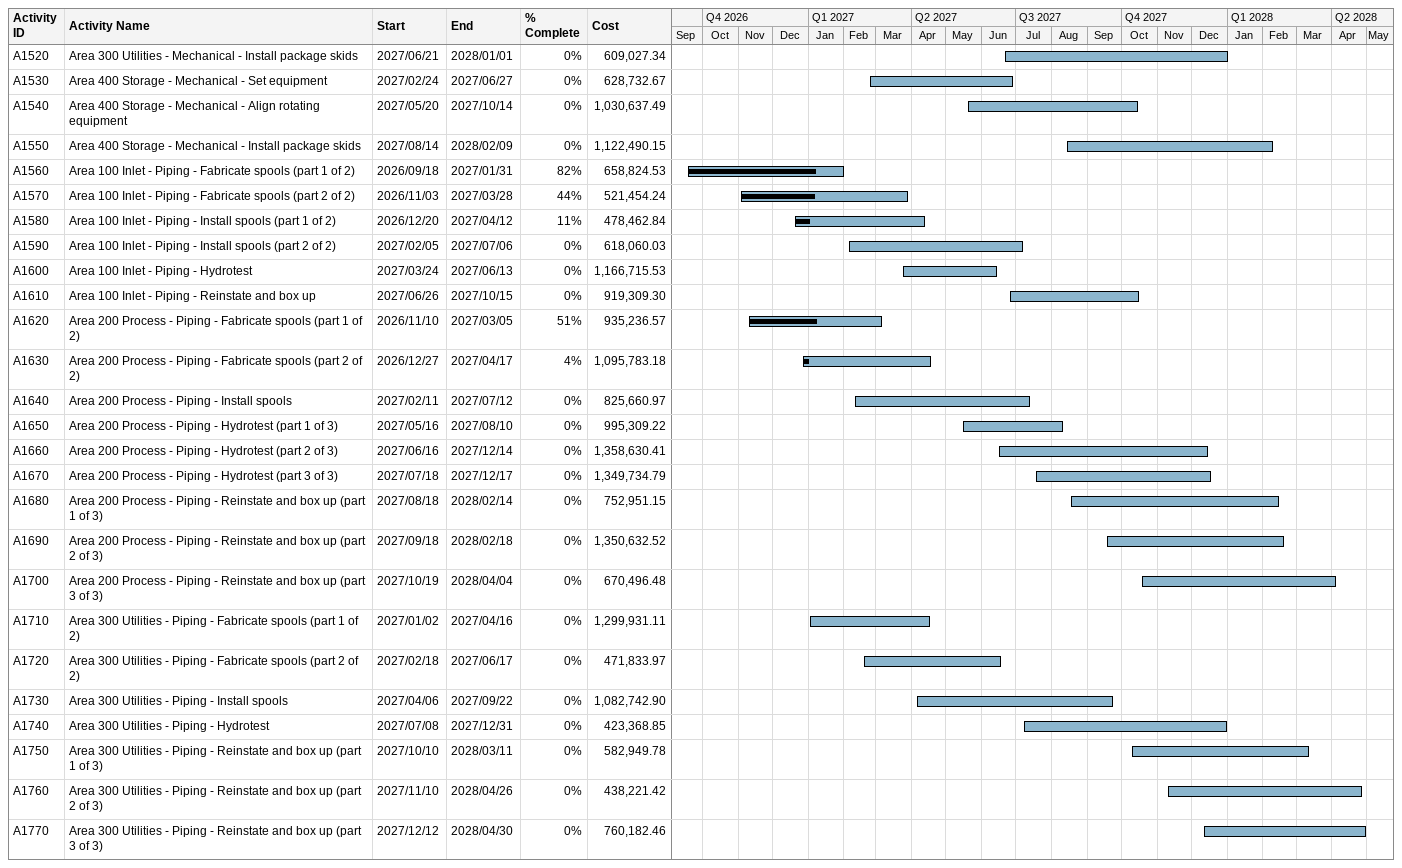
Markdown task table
| ID | Task | Start | Finish | % complete | Cost |
|---|---|---|---|---|---|
| A1520 | Area 300 Utilities - Mechanical - Install package skids | 2027-06-21 | 2028-01-01 | 0 | 609027.34 |
| A1530 | Area 400 Storage - Mechanical - Set equipment | 2027-02-24 | 2027-06-27 | 0 | 628732.67 |
| A1540 | Area 400 Storage - Mechanical - Align rotating equipment | 2027-05-20 | 2027-10-14 | 0 | 1030637.49 |
| A1550 | Area 400 Storage - Mechanical - Install package skids | 2027-08-14 | 2028-02-09 | 0 | 1122490.15 |
| A1560 | Area 100 Inlet - Piping - Fabricate spools (part 1 of 2) | 2026-09-18 | 2027-01-31 | 82 | 658824.53 |
| A1570 | Area 100 Inlet - Piping - Fabricate spools (part 2 of 2) | 2026-11-03 | 2027-03-28 | 44 | 521454.24 |
| A1580 | Area 100 Inlet - Piping - Install spools (part 1 of 2) | 2026-12-20 | 2027-04-12 | 11 | 478462.84 |
| A1590 | Area 100 Inlet - Piping - Install spools (part 2 of 2) | 2027-02-05 | 2027-07-06 | 0 | 618060.03 |
| A1600 | Area 100 Inlet - Piping - Hydrotest | 2027-03-24 | 2027-06-13 | 0 | 1166715.53 |
| A1610 | Area 100 Inlet - Piping - Reinstate and box up | 2027-06-26 | 2027-10-15 | 0 | 919309.30 |
| A1620 | Area 200 Process - Piping - Fabricate spools (part 1 of 2) | 2026-11-10 | 2027-03-05 | 51 | 935236.57 |
| A1630 | Area 200 Process - Piping - Fabricate spools (part 2 of 2) | 2026-12-27 | 2027-04-17 | 4 | 1095783.18 |
| A1640 | Area 200 Process - Piping - Install spools | 2027-02-11 | 2027-07-12 | 0 | 825660.97 |
| A1650 | Area 200 Process - Piping - Hydrotest (part 1 of 3) | 2027-05-16 | 2027-08-10 | 0 | 995309.22 |
| A1660 | Area 200 Process - Piping - Hydrotest (part 2 of 3) | 2027-06-16 | 2027-12-14 | 0 | 1358630.41 |
| A1670 | Area 200 Process - Piping - Hydrotest (part 3 of 3) | 2027-07-18 | 2027-12-17 | 0 | 1349734.79 |
| A1680 | Area 200 Process - Piping - Reinstate and box up (part 1 of 3) | 2027-08-18 | 2028-02-14 | 0 | 752951.15 |
| A1690 | Area 200 Process - Piping - Reinstate and box up (part 2 of 3) | 2027-09-18 | 2028-02-18 | 0 | 1350632.52 |
| A1700 | Area 200 Process - Piping - Reinstate and box up (part 3 of 3) | 2027-10-19 | 2028-04-04 | 0 | 670496.48 |
| A1710 | Area 300 Utilities - Piping - Fabricate spools (part 1 of 2) | 2027-01-02 | 2027-04-16 | 0 | 1299931.11 |
| A1720 | Area 300 Utilities - Piping - Fabricate spools (part 2 of 2) | 2027-02-18 | 2027-06-17 | 0 | 471833.97 |
| A1730 | Area 300 Utilities - Piping - Install spools | 2027-04-06 | 2027-09-22 | 0 | 1082742.90 |
| A1740 | Area 300 Utilities - Piping - Hydrotest | 2027-07-08 | 2027-12-31 | 0 | 423368.85 |
| A1750 | Area 300 Utilities - Piping - Reinstate and box up (part 1 of 3) | 2027-10-10 | 2028-03-11 | 0 | 582949.78 |
| A1760 | Area 300 Utilities - Piping - Reinstate and box up (part 2 of 3) | 2027-11-10 | 2028-04-26 | 0 | 438221.42 |
| A1770 | Area 300 Utilities - Piping - Reinstate and box up (part 3 of 3) | 2027-12-12 | 2028-04-30 | 0 | 760182.46 |
